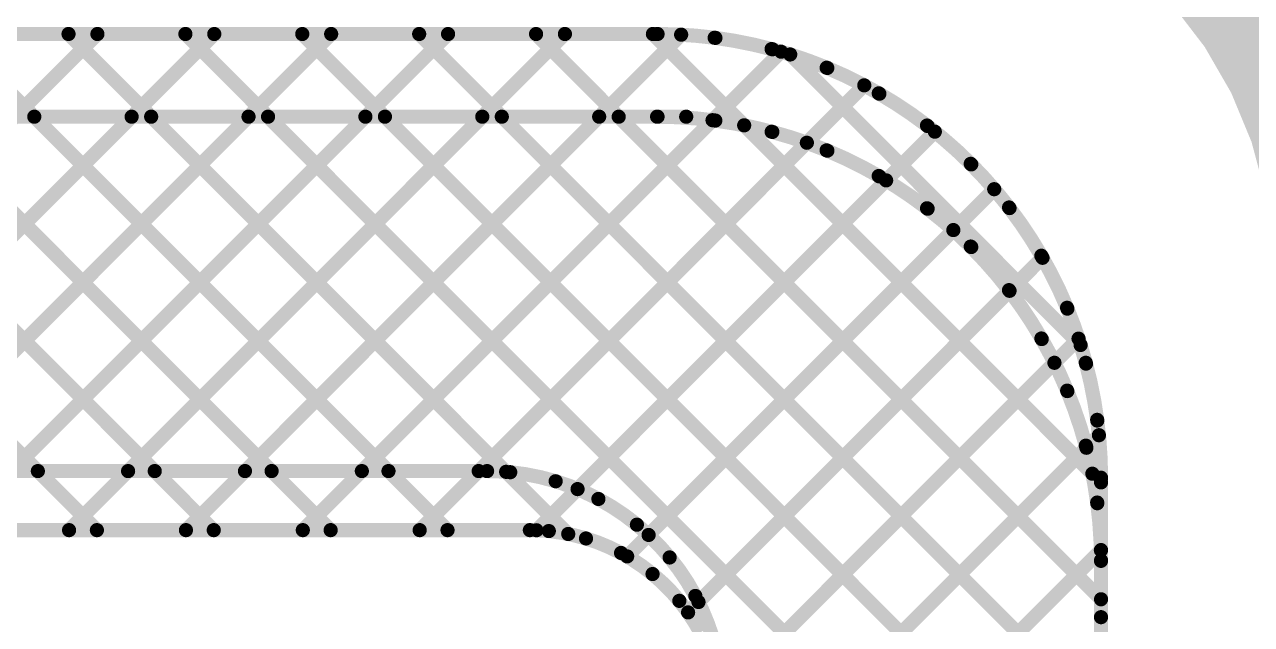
# Model space of a CAD drawing. Header units: inches. Extents: x -38 to 276, y -7 to 269.
# Drawn here: x 43.87 to 57.07, y 122.18 to 128.63 of the extents above; entities that cross this region are included whole.
import ezdxf

# ---------------------------------------------------------------- set-up
doc = ezdxf.new("R2010")
doc.units = ezdxf.units.IN
for name, color, linetype in [('Bottom Layer', 5, 'Continuous'), ('Bottom Overlay', 54, 'Continuous'), ('Top Overlay', 2, 'Continuous')]:
    doc.layers.add(name, color=color, linetype=linetype)

msp = doc.modelspace()

# ---------------------------------------------------------------- hatches: boundary and pattern name
at = {"layer": 'Bottom Layer'}
h = msp.add_hatch(color=5, dxfattribs=at)
h.paths.add_polyline_path([(113.87241894, 147.88805322), (114.5285873, 147.71223696), (115.15618828, 147.45227558), (115.7444726, 147.11262678), (116.28339456, 146.699097), (116.76374158, 146.21874998), (117.17726374, 145.67983564), (117.51691254, 145.09154878), (117.77686884, 144.46396304), (117.95269018, 143.80778198), (118.0413565, 143.13431368), (118.0413565, 142.7946598), (118.0413565, 106.25465414), (109.6605376, 106.25465414), (109.6146906, 106.38165414), (109.62309038, 106.39422714), (109.65916346, 106.43030022), (109.78472836, 106.61822466), (109.80424826, 106.66535182), (109.8325972, 106.70777744), (109.91908674, 106.9165883), (109.92903846, 106.96662376), (109.94855836, 107.01374838), (109.99265022, 107.2354218), (109.99265022, 107.28644024), (110.00260194, 107.33647824), (110.0025994, 107.44944982), (110.00260448, 107.44947522), (110.00260448, 114.9994652), (110.65665956, 114.9994652), (110.7149043, 115.00713346), (111.60915956, 115.00713346), (111.60915956, 115.74373346), (114.02146868, 115.74373346), (114.02146868, 115.86087318), (114.89899296, 115.86087318), (115.19737692, 115.90015682), (115.4754231, 116.01532804), (115.71419072, 116.19853824), (115.89740092, 116.43730586), (116.01257214, 116.71535204), (116.05185578, 117.013736), (116.01257214, 117.31211996), (115.89740092, 117.59016614), (115.71419072, 117.82893376), (115.4754231, 118.01214396), (115.19737692, 118.12731518), (114.89899296, 118.16659882), (114.02146868, 118.16659882), (114.02146868, 118.28373346), (113.44809416, 118.28373346), (113.44809416, 118.57234096), (113.45012616, 118.58777654), (113.45012616, 118.86753468), (113.4915815, 118.86753468), (113.4915815, 120.98353248), (111.8755827, 120.98353248), (111.8755827, 118.86753468), (111.91297404, 118.86753468), (111.91297404, 118.60118012), (111.91094204, 118.58574454), (111.91094204, 118.28373346), (111.60915956, 118.28373346), (111.60915956, 118.309136), (111.55215434, 118.309136), (111.55215434, 118.86753468), (111.59157768, 118.86753468), (111.59157768, 120.98353248), (109.97557888, 120.98353248), (109.97557888, 119.17343958), (109.7996915, 119.17343958), (109.7996915, 120.94832808), (109.76718204, 120.94832808), (109.76718204, 121.82100858), (109.97557888, 121.82100858), (109.97557888, 121.46753456), (111.59157768, 121.46753456), (111.59157768, 123.58353236), (109.97557888, 123.58353236), (109.97557888, 123.23006342), (109.76718204, 123.23006342), (109.76718204, 123.26213346), (108.11618204, 123.26213346), (108.11618204, 121.78893346), (108.11618204, 120.94832808), (108.0836929, 120.94832808), (108.0836929, 119.1802798), (104.58466256, 119.1802798), (104.5502735, 119.17343958), (104.07666764, 119.17343958), (104.07666764, 118.7123864), (104.06671084, 118.66232808), (104.06670576, 113.78128374), (104.063038, 113.70656202), (104.03145564, 113.547779), (103.97441486, 113.41006274), (103.891588, 113.28610312), (103.78617292, 113.18068804), (103.66221076, 113.09786118), (103.52449704, 113.0408204), (103.36571148, 113.00923804), (103.29099484, 113.00557028), (102.06641004, 113.00557028), (102.01637204, 112.99561856), (101.96535868, 112.99561602), (101.70210292, 112.94324884), (101.65497576, 112.92372894), (101.60494792, 112.91377722), (101.35696772, 112.81106216), (101.31454718, 112.7827183), (101.26741748, 112.76319586), (101.04424038, 112.61407246), (101.00817492, 112.578007), (100.96575184, 112.5496606), (100.77595542, 112.35986418), (100.7476141, 112.31744872), (100.71154356, 112.28137818), (100.56242016, 112.05819854), (100.54289772, 112.01106884), (100.51455386, 111.9686483), (100.4118388, 111.7206681), (100.40188708, 111.6706428), (100.38236464, 111.62350802), (100.33, 111.3602548), (100.33, 111.3092389), (100.32004828, 111.25920598), (100.32004828, 111.125), (100.32004574, 107.34596006), (100.32118874, 107.34021966), (100.32017274, 107.33445132), (100.32250954, 107.22930294), (100.33357378, 107.17949608), (100.33470662, 107.1285005), (100.3803174, 106.92315928), (100.4008787, 106.87647916), (100.4119404, 106.82667738), (100.49673322, 106.6341784), (100.52600926, 106.59240302), (100.54657564, 106.54571274), (100.66154874, 106.38165414), (100.65468566, 106.3482887), (100.60786838, 106.25487004), (100.60761946, 106.25465414), (80.89424765999999, 106.25465414), (80.84690459999999, 106.31302334), (80.8290992, 106.38165414), (80.84515454, 106.39960686), (80.952721, 106.5817782), (80.97053656, 106.63261884), (80.99740722, 106.67930658), (81.06513886, 106.87973036), (81.07209845999999, 106.9331491), (81.08877355999999, 106.98437074), (81.11376462, 107.19444906), (81.10957108, 107.24815736), (81.11533688, 107.30171326), (81.10801151999999, 107.3837324), (81.11255304, 110.94804582), (81.11254034, 110.94810932), (81.11273084, 111.09487052), (81.102835, 111.14495678), (81.10289341999999, 111.19600824), (81.04593392, 111.48408742), (81.02644704, 111.53128316), (81.01653596, 111.58136688), (80.9044229, 111.85277604), (80.8761019, 111.89524992), (80.85660232, 111.9424355), (80.69365624, 112.1867327), (80.65758569999998, 112.2228642), (80.62924692, 112.265333), (80.42173653999998, 112.47311516), (80.37930075999999, 112.50151236), (80.34321498, 112.53763116), (80.09913114, 112.70089474), (80.05196842, 112.72045782), (80.00953009999999, 112.74883216), (79.73826572, 112.86129828), (79.68818454, 112.8712754), (79.64102689999999, 112.89081816), (79.35302646, 112.94815358), (79.30196991999999, 112.9481612), (79.2518862, 112.95812308), (79.10506149999999, 112.95812054), (76.25862828, 112.95812816), (76.18390656, 112.96179592), (76.02512354, 112.99337828), (75.88740727999999, 113.05041906), (75.76344766, 113.13324338), (75.65802496, 113.23866608), (75.57520572, 113.36261554), (75.5181624, 113.50033942), (75.48658003999999, 113.65912498), (75.48291228, 113.73384162), (75.48291228, 114.95513712), (76.13696736, 114.95513712), (76.19523242, 114.96280792), (77.08946735999999, 114.96280792), (77.08946735999999, 115.69940792), (79.50177648, 115.69940792), (79.50177648, 115.8165451), (80.37930075999999, 115.8165451), (80.67768472, 115.85582874), (80.95573089999999, 115.97099996), (81.19449852, 116.15421016), (81.37770872, 116.39297778), (81.49287994, 116.67102396), (81.53216358, 116.96940792), (81.49287994, 117.26779188), (81.37770872, 117.54583806), (81.19449852, 117.78460568), (80.95573089999999, 117.96781588), (80.67768472, 118.0829871), (80.37930075999999, 118.12227074), (79.50177648, 118.12227074), (79.50177648, 118.23940792), (78.92840196, 118.23940792), (78.92840196, 118.52801288), (78.93043396, 118.54344846), (78.93043396, 118.82320914), (78.97188675999999, 118.82320914), (78.97188675999999, 120.93920694), (77.35588795999999, 120.93920694), (77.35588795999999, 118.82320914), (77.39328183999999, 118.82320914), (77.39328183999999, 118.55685204), (77.39124984, 118.54141646), (77.39124984, 118.23940792), (77.08946735999999, 118.23940792), (77.08946735999999, 118.26480792), (77.03246213999999, 118.26480792), (77.03246213999999, 118.82320914), (77.07188548, 118.82320914), (77.07188548, 120.93920694), (75.45588668, 120.93920694), (75.45588668, 119.12911404), (75.27999929999999, 119.12911404), (75.27999929999999, 120.904), (75.24748729999999, 120.904), (75.24748729999999, 121.7766805), (75.45588668, 121.7766805), (75.45588668, 121.42320902), (77.07188548, 121.42320902), (77.07188548, 123.53920682), (75.45588668, 123.53920682), (75.45588668, 123.18573534), (75.24748729999999, 123.18573534), (75.24748729999999, 123.21780792), (73.59648729999999, 123.21780792), (73.59648729999999, 121.74460792), (73.59648729999999, 120.904), (73.5640007, 120.904), (73.5640007, 119.13595172), (70.06497036, 119.13595172), (70.030594, 119.12911404), (69.55697036, 119.12911404), (69.55697036, 118.66803292), (69.54701863999999, 118.618), (69.54701863999999, 115.12537046), (66.32894786, 115.12537046), (66.32894786, 116.0481677), (66.3289504, 116.0481677), (66.32894277999999, 116.04817278), (66.32234131999999, 116.1826607), (66.26987, 116.44648034), (66.16693649999999, 116.69499394), (66.0174956, 116.91864856), (65.82729278, 117.10885138), (65.60363816, 117.25829228), (65.35512456, 117.36122578), (65.09130492, 117.4136971), (64.95680938, 117.42029856), (59.49069127999999, 117.42030364), (59.27480652, 117.4203011), (58.85134026, 117.50453512), (58.45244342, 117.66976466), (58.09344489999999, 117.90963972), (57.78814198, 118.21494264), (57.54826692, 118.57394116), (57.38303991999999, 118.972838), (57.29880843999999, 119.3963068), (57.29881098, 119.61218902), (57.29881098, 125.96217124), (57.29881352, 125.96217124), (57.29879828, 125.9621814), (57.28946885999999, 126.24739038), (57.21501891999999, 126.81296456), (57.0673865, 127.36397946), (56.84909128, 127.89101168), (56.56387214, 128.38503914), (56.21660842, 128.8376138), (55.81324118, 129.24098612), (55.36067413999999, 129.58825746), (54.86665175999999, 129.87348676), (54.33962207999999, 130.0917896), (53.78860972, 130.23943472), (53.22303807999999, 130.31389228), (52.93781385999999, 130.32322678), (11.303, 130.32323186), (11.05283032, 130.32323186), (10.5621074, 130.42084152), (10.09985788, 130.6123118), (9.683843979999999, 130.89028432), (9.33005246, 131.24407584), (9.05207994, 131.66008974), (8.86060966, 132.12233926), (8.762999999999998, 132.61306218), (8.762999999999998, 132.86323186), (8.762999999999998, 145.5542682), (8.763002539999999, 145.67389458), (8.76300508, 145.6739022), (8.762999999999998, 145.67390474), (8.76298984, 145.90006888), (8.851226899999999, 146.34372306), (9.02432282, 146.76163688), (9.27562788, 147.13774992), (9.59548246, 147.4576045), (9.9715955, 147.70890956), (10.38950932, 147.88200548), (10.8331635, 147.97024254), (11.05933526, 147.97023238), (64.45249745999999, 147.97024), (113.20108424, 147.9764376)])
h.paths.add_polyline_path([(24.63199798, 145.01166832), (21.21600278, 145.01166832), (21.21600278, 141.59567312), (24.63199798, 141.59567312)], flags=0)
h.paths.add_polyline_path([(100.41799068, 145.01166578), (97.00199547999999, 145.01166578), (97.00199547999999, 141.59567058), (100.41799068, 141.59567058)], flags=0)
h.paths.add_polyline_path([(88.71821727999999, 145.01166578), (88.38176888, 145.01166578), (88.05178731999999, 144.94602964), (87.74095228, 144.81727704), (87.46120684, 144.63035844), (87.22330282, 144.39245442), (87.03638422, 144.11270898), (86.90763161999999, 143.80187394), (86.84199548, 143.47189238), (86.84199548, 143.13544398), (86.90763161999999, 142.80546242), (87.03638422, 142.49462738), (87.22330282, 142.21488194), (87.46120684, 141.97697792), (87.74095228, 141.79005932), (88.05178731999999, 141.66130672), (88.38176888, 141.59567058), (88.71821727999999, 141.59567058), (89.04819884, 141.66130672), (89.35903388, 141.79005932), (89.63877932, 141.97697792), (89.87668334, 142.21488194), (90.06360194, 142.49462738), (90.19235454, 142.80546242), (90.25799067999999, 143.13544398), (90.25799067999999, 143.47189238), (90.19235454, 143.80187394), (90.06360194, 144.11270898), (89.87668334, 144.39245442), (89.63877932, 144.63035844), (89.35903388, 144.81727704), (89.04819884, 144.94602964)], flags=0)
h.paths.add_polyline_path([(81.4714906, 145.01166578), (78.0554954, 145.01166578), (78.0554954, 141.59567058), (81.4714906, 141.59567058)], flags=0)
h.paths.add_polyline_path([(69.77171974, 145.01166578), (69.43527134, 145.01166578), (69.10528977999999, 144.94602964), (68.79445474, 144.81727704), (68.5147093, 144.63035844), (68.27680528, 144.39245442), (68.08988667999999, 144.11270898), (67.96113408, 143.80187394), (67.89549794, 143.47189238), (67.89549794, 143.13544398), (67.96113408, 142.80546242), (68.08988667999999, 142.49462738), (68.27680528, 142.21488194), (68.5147093, 141.97697792), (68.79445474, 141.79005932), (69.10528977999999, 141.66130672), (69.43527134, 141.59567058), (69.77171974, 141.59567058), (70.1017013, 141.66130672), (70.41253634, 141.79005932), (70.69228177999999, 141.97697792), (70.9301858, 142.21488194), (71.11710439999999, 142.49462738), (71.245857, 142.80546242), (71.31149314, 143.13544398), (71.31149314, 143.47189238), (71.245857, 143.80187394), (71.11710439999999, 144.11270898), (70.9301858, 144.39245442), (70.69228177999999, 144.63035844), (70.41253634, 144.81727704), (70.1017013, 144.94602964)], flags=0)
h.paths.add_polyline_path([(62.52499306, 145.01166578), (59.10899786, 145.01166578), (59.10899786, 141.59567058), (62.52499306, 141.59567058)], flags=0)
h.paths.add_polyline_path([(50.82521965999999, 145.01166578), (50.48877126, 145.01166578), (50.1587897, 144.94602964), (49.84795465999999, 144.81727704), (49.56820922, 144.63035844), (49.3303052, 144.39245442), (49.1433866, 144.11270898), (49.014634, 143.80187394), (48.94899786, 143.47189238), (48.94899786, 143.13544398), (49.014634, 142.80546242), (49.1433866, 142.49462738), (49.3303052, 142.21488194), (49.56820922, 141.97697792), (49.84795465999999, 141.79005932), (50.1587897, 141.66130672), (50.48877126, 141.59567058), (50.82521965999999, 141.59567058), (51.15520122, 141.66130672), (51.46603626, 141.79005932), (51.74578169999999, 141.97697792), (51.98368572, 142.21488194), (52.17060432, 142.49462738), (52.29935691999999, 142.80546242), (52.36499306, 143.13544398), (52.36499306, 143.47189238), (52.29935691999999, 143.80187394), (52.17060432, 144.11270898), (51.98368572, 144.39245442), (51.74578169999999, 144.63035844), (51.46603626, 144.81727704), (51.15520122, 144.94602964)], flags=0)
h.paths.add_polyline_path([(43.57849298, 145.01166578), (40.16249778, 145.01166578), (40.16249778, 141.59567058), (43.57849298, 141.59567058)], flags=0)
h.paths.add_polyline_path([(31.87871957999999, 145.01166578), (31.54227118, 145.01166578), (31.21228962, 144.94602964), (30.90145458, 144.81727704), (30.62170914, 144.63035844), (30.38380512, 144.39245442), (30.19688652, 144.11270898), (30.06813392, 143.80187394), (30.00249778, 143.47189238), (30.00249778, 143.13544398), (30.06813392, 142.80546242), (30.19688652, 142.49462738), (30.38380512, 142.21488194), (30.62170914, 141.97697792), (30.90145458, 141.79005932), (31.21228962, 141.66130672), (31.54227118, 141.59567058), (31.87871957999999, 141.59567058), (32.20870114, 141.66130672), (32.51953618, 141.79005932), (32.79928162, 141.97697792), (33.03718564, 142.21488194), (33.22410424, 142.49462738), (33.35285683999999, 142.80546242), (33.41849298, 143.13544398), (33.41849298, 143.47189238), (33.35285683999999, 143.80187394), (33.22410424, 144.11270898), (33.03718564, 144.39245442), (32.79928162, 144.63035844), (32.51953618, 144.81727704), (32.20870114, 144.94602964)], flags=0)
h.paths.add_polyline_path([(12.93222204, 145.01166578), (12.59577364, 145.01166578), (12.26579208, 144.94602964), (11.95495704, 144.81727704), (11.6752116, 144.63035844), (11.43730758, 144.39245442), (11.25038898, 144.11270898), (11.12163638, 143.80187394), (11.05600024, 143.47189238), (11.05600024, 143.13544398), (11.12163638, 142.80546242), (11.25038898, 142.49462738), (11.43730758, 142.21488194), (11.6752116, 141.97697792), (11.95495704, 141.79005932), (12.26579208, 141.66130672), (12.59577364, 141.59567058), (12.93222204, 141.59567058), (13.2622036, 141.66130672), (13.57303864, 141.79005932), (13.85278408, 141.97697792), (14.0906881, 142.21488194), (14.2776067, 142.49462738), (14.4063593, 142.80546242), (14.47199544, 143.13544398), (14.47199544, 143.47189238), (14.4063593, 143.80187394), (14.2776067, 144.11270898), (14.0906881, 144.39245442), (13.85278408, 144.63035844), (13.57303864, 144.81727704), (13.2622036, 144.94602964)], flags=0)
h.paths.add_polyline_path([(112.47960486, 147.4973174), (111.75757938, 147.4973174), (111.04172864, 147.40307324), (110.3443056, 147.21620036), (109.6772381, 146.93989154), (109.05194598, 146.5788788), (108.47912264, 146.13933688), (107.96857248, 145.62878672), (107.52903056, 145.05596338), (107.16801782, 144.43067126), (106.891709, 143.76360376), (106.70483612, 143.06618072), (106.61059196, 142.35032998), (106.61059196, 141.6283045), (106.70483612, 140.91245376), (106.891709, 140.21503072), (107.16801782, 139.54796322), (107.52903056, 138.9226711), (107.96857248, 138.34984776), (108.47912264, 137.8392976), (109.05194598, 137.39975568), (109.6772381, 137.03874294), (110.3443056, 136.76243412), (111.04172864, 136.57556124), (111.75757938, 136.48131708), (112.47960486, 136.48131708), (113.1954556, 136.57556124), (113.89287864, 136.76243412), (114.55994614, 137.03874294), (115.18523826, 137.39975568), (115.7580616, 137.8392976), (116.26861176, 138.34984776), (116.70815368, 138.9226711), (117.06916642, 139.54796322), (117.34547524, 140.21503072), (117.53234812, 140.91245376), (117.62659228, 141.6283045), (117.62659228, 142.35032998), (117.53234812, 143.06618072), (117.34547524, 143.76360376), (117.06916642, 144.43067126), (116.70815368, 145.05596338), (116.26861176, 145.62878672), (115.7580616, 146.13933688), (115.18523826, 146.5788788), (114.55994614, 146.93989154), (113.89287864, 147.21620036), (113.1954556, 147.40307324)], flags=0)
h.paths.add_polyline_path([(99.42486845999998, 133.90999888), (97.20887086, 133.90999888), (97.20887086, 131.69400128), (99.42486845999998, 131.69400128)], flags=0)
h.paths.add_polyline_path([(88.43193641999999, 133.90999888), (86.21593882, 133.90999888), (86.21593882, 131.69400128), (88.43193641999999, 131.69400128)], flags=0)
h.paths.add_polyline_path([(77.3079988, 133.90999888), (75.0920012, 133.90999888), (75.0920012, 131.69400128), (77.3079988, 131.69400128)], flags=0)
h.paths.add_polyline_path([(66.3859988, 133.90999888), (64.17000119999999, 133.90999888), (64.17000119999999, 131.69400128), (66.3859988, 131.69400128)], flags=0)
h.paths.add_polyline_path([(113.4915815, 123.58353236), (111.8755827, 123.58353236), (111.8755827, 121.46753456), (113.4915815, 121.46753456), (113.4915815, 121.63653346), (115.256564, 121.63653346), (115.256564, 123.41453346), (113.4915815, 123.41453346)], flags=0)
h.paths.add_polyline_path([(78.97188675999999, 123.53920428), (77.35588795999999, 123.53920428), (77.35588795999999, 121.42320648), (78.97188675999999, 121.42320648), (78.97188675999999, 121.59220538), (80.7368718, 121.59220538), (80.7368718, 123.37020538), (78.97188675999999, 123.37020538)], flags=0)
h.paths.add_polyline_path([(102.72899952, 115.69941046), (99.93499952, 115.69941046), (99.93499952, 115.58227328), (99.52630844, 115.58227328), (99.52630844, 115.69941046), (96.73230844, 115.69941046), (96.73230844, 113.15941046), (96.97644561999999, 113.15941046), (96.97644816, 111.58128814), (96.80261818, 111.40745816), (96.61569704, 111.12771272), (96.48694443999999, 110.81687768), (96.42130829999999, 110.48689612), (96.42130829999999, 110.15044772), (96.48694443999999, 109.82046616), (96.61569704, 109.50963112), (96.80261818, 109.22988568), (97.0405222, 108.99198166), (97.32026764, 108.80506052), (97.63110268, 108.67630792), (97.96108423999999, 108.61067178), (98.29753264, 108.61067178), (98.6275142, 108.67630792), (98.93834924, 108.80506052), (99.21809468, 108.99198166), (99.4559987, 109.22988568), (99.64291983999999, 109.50963112), (99.77167244, 109.82046616), (99.83730858, 110.15044772), (99.83730858, 110.48689612), (99.77167244, 110.81687768), (99.64291983999999, 111.12771272), (99.4559987, 111.40745816), (99.2821738, 111.58128306), (99.28217126, 113.15941046), (99.52630844, 113.15941046), (99.52630844, 113.27654764), (99.93499952, 113.27654764), (99.93499952, 113.15941046), (102.72899952, 113.15941046)], flags=0)
h.paths.add_polyline_path([(94.52630828, 115.69941046), (91.73230827999998, 115.69941046), (91.73230827999998, 113.15941046), (91.97644799999999, 113.15941046), (91.97644546, 111.5812856), (91.80261802, 111.40745816), (91.61569687999999, 111.12771272), (91.48694428, 110.81687768), (91.42130814, 110.48689612), (91.42130814, 110.15044772), (91.48694428, 109.82046616), (91.61569687999999, 109.50963112), (91.80261802, 109.22988568), (92.04052204, 108.99198166), (92.32026747999998, 108.80506052), (92.63110252, 108.67630792), (92.96108408, 108.61067178), (93.29753247999999, 108.61067178), (93.62751404, 108.67630792), (93.93834908, 108.80506052), (94.21809452, 108.99198166), (94.45599854, 109.22988568), (94.64291968, 109.50963112), (94.77167227999999, 109.82046616), (94.83730842, 110.15044772), (94.83730842, 110.48689612), (94.77167227999999, 110.81687768), (94.64291968, 111.12771272), (94.45599854, 111.40745816), (94.2821711, 111.5812856), (94.28217364, 113.15941046), (94.52630828, 113.15941046)], flags=0)
h.paths.add_polyline_path([(89.52630812, 115.69941046), (86.73230812, 115.69941046), (86.73230812, 113.15941046), (86.9764453, 113.15941046), (86.97644783999999, 111.58128814), (86.80261786, 111.40745816), (86.61569672, 111.12771272), (86.48694411999999, 110.81687768), (86.42130798, 110.48689612), (86.42130798, 110.15044772), (86.48694411999999, 109.82046616), (86.61569672, 109.50963112), (86.80261786, 109.22988568), (87.04052188, 108.99198166), (87.32026732, 108.80506052), (87.63110236, 108.67630792), (87.96108392, 108.61067178), (88.29753232, 108.61067178), (88.62751388, 108.67630792), (88.93834892, 108.80506052), (89.21809436, 108.99198166), (89.45599838, 109.22988568), (89.64291951999999, 109.50963112), (89.77167212, 109.82046616), (89.83730826, 110.15044772), (89.83730826, 110.48689612), (89.77167212, 110.81687768), (89.64291951999999, 111.12771272), (89.45599838, 111.40745816), (89.28217348, 111.58128306), (89.28217094, 113.15941046), (89.52630812, 113.15941046)], flags=0)
h.paths.add_polyline_path([(84.5263105, 115.69941046), (81.7323105, 115.69941046), (81.7323105, 113.15941046), (81.97644514, 113.15941046), (81.97644767999999, 111.58128814), (81.80261769999998, 111.40745816), (81.61569655999999, 111.12771272), (81.48694395999999, 110.81687768), (81.42130782, 110.48689612), (81.42130782, 110.15044772), (81.48694395999999, 109.82046616), (81.61569655999999, 109.50963112), (81.80261769999998, 109.22988568), (82.04052172, 108.99198166), (82.32026715999999, 108.80506052), (82.6311022, 108.67630792), (82.96108376, 108.61067178), (83.29753215999999, 108.61067178), (83.62751372, 108.67630792), (83.93834876, 108.80506052), (84.2180942, 108.99198166), (84.45599821999998, 109.22988568), (84.64291936, 109.50963112), (84.77167195999999, 109.82046616), (84.83730809999999, 110.15044772), (84.83730809999999, 110.48689612), (84.77167195999999, 110.81687768), (84.64291936, 111.12771272), (84.45599821999998, 111.40745816), (84.28217331999998, 111.58128306), (84.28217078, 113.15941046), (84.5263105, 113.15941046)], flags=0)

# ---------------------------------------------------------------- linework, layer by layer
at = {"layer": 'Bottom Overlay', "const_width": 0.1524}
for points in [[(39.31278904, 128.52399492), (44.01178396, 123.825)], [(39.9534888, 123.825), (44.65248372, 128.52399492)], [(40.57002554, 128.52399492), (45.26902046, 123.825)], [(41.2107253, 123.825), (45.90972022, 128.52399492)], [(41.40199999999999, 128.52399492), (50.67299746, 128.52399238)], [(41.40199999999999, 128.52399492), (50.67299746, 128.52399238)], [(41.82726204, 128.52399492), (46.52625696, 123.825)], [(42.4679618, 123.825), (47.16695418, 128.52399238)], [(43.08449854, 128.52399492), (47.78349346, 123.825)], [(43.7251983, 123.825), (48.42419068, 128.52399238)], [(44.34173504, 128.52399492), (49.04899004, 123.81673992)], [(44.98243479999999, 123.825), (49.68142718, 128.52399238)], [(45.59897153999999, 128.52399492), (55.44833462, 118.67463184)], [(46.2396713, 123.825), (50.93165327999999, 128.51698198)], [(46.85621058, 128.52399238), (55.44833208, 119.93187088)], [(48.11344707999999, 128.52399238), (55.44833208, 121.18910738)], [(49.37068358, 128.52399238), (55.44832954, 122.44634642)], [(50.62792008, 128.52399238), (55.44832192, 123.70359054)], [(47.4969078, 123.825), (52.00606312, 128.33415532)], [(52.10488436, 128.3042646), (55.22859922, 125.18054974)], [(48.7541443, 123.825), (52.90134707999999, 127.97220278)], [(49.8175407, 123.6311599), (53.66047434, 127.47409354)], [(50.58159556, 123.13797826), (54.29931481999999, 126.85569752)], [(51.11804101999999, 122.41718722), (54.81900389999999, 126.1181501)], [(51.38060589999999, 121.4225156), (55.20665870000001, 125.2485684)], [(51.3843397, 120.1690129), (55.42593182, 124.21060502)], [(-2.413, 123.825), (48.84433969999999, 123.825)], [(55.44832192, 123.748673), (55.44832954, 122.25412684)], [(55.448327, 123.74867554), (55.44832954, 122.25412684)], [(51.3843397, 118.9117764), (55.448327, 122.9757637)], [(55.44832954, 122.25412684), (55.44833715999999, 115.9842613)]]:
    msp.add_lwpolyline(points, dxfattribs=at)
at = {"layer": 'Bottom Overlay', "const_width": 0.0762}
for points in [[(44.30363504, 128.52399492, 1), (44.37983504, 128.52399492, 1)], [(44.61438371999999, 128.52399492, 1), (44.69058372, 128.52399492, 1)], [(45.56087153999999, 128.52399492, 1), (45.63707154, 128.52399492, 1)], [(45.87162022, 128.52399492, 1), (45.94782022, 128.52399492, 1)], [(46.81811058, 128.52399238, 1), (46.89431058, 128.52399238, 1)], [(47.12885418, 128.52399238, 1), (47.20505418, 128.52399238, 1)], [(48.07534707999999, 128.52399238, 1), (48.15154708, 128.52399238, 1)], [(48.38609068, 128.52399238, 1), (48.46229068, 128.52399238, 1)], [(49.33258358, 128.52399238, 1), (49.40878358, 128.52399238, 1)], [(49.64332717999999, 128.52399238, 1), (49.71952718, 128.52399238, 1)], [(50.58982008, 128.52399238, 1), (50.66602008, 128.52399238, 1)], [(50.63489746, 128.52399238, 1), (50.71109746, 128.52399238, 1)], [(50.63489746, 128.52399238, 1), (50.71109746, 128.52399238, 1)], [(50.63980728, 128.5239873, 1), (50.71600727999999, 128.5239873, 1)], [(50.89355328000001, 128.51698198, 1), (50.96975327999999, 128.51698198, 1)], [(51.25398436, 128.48369274, 1), (51.33018436, 128.48369274, 1)], [(51.26241461999999, 128.48258276, 1), (51.33861462, 128.48258276, 1)], [(51.86671618, 128.36238234, 1), (51.94291618, 128.36238234, 1)], [(51.87496356, 128.36017508, 1), (51.95116356, 128.36017508, 1)], [(51.96796312, 128.33415532, 1), (52.04416312, 128.33415532, 1)], [(52.06678436, 128.3042646, 1), (52.14298436, 128.3042646, 1)], [(52.4589121, 128.16191538, 1), (52.5351121, 128.16191538, 1)], [(52.46574469999999, 128.15908328, 1), (52.54194469999999, 128.15908328, 1)], [(52.86324707999999, 127.97220278, 1), (52.93944707999999, 127.97220278, 1)], [(53.01935547999999, 127.88607646, 1), (53.09555548, 127.88607646, 1)], [(53.02577152, 127.88237314, 1), (53.10197152, 127.88237314, 1)], [(53.53854164, 127.53979572, 1), (53.61474164, 127.53979572, 1)], [(53.54533106, 127.53458618, 1), (53.62153106, 127.53458618, 1)], [(53.62237433999999, 127.47409354, 1), (53.69857434, 127.47409354, 1)], [(54.00866008, 127.12824206, 1), (54.08486007999999, 127.12824206, 1)], [(54.01445889999999, 127.12244578, 1), (54.0906589, 127.12244578, 1)], [(54.26121481999999, 126.85569752, 1), (54.33741481999999, 126.85569752, 1)], [(54.42091731999999, 126.65896944, 1), (54.49711731999999, 126.65896944, 1)], [(54.42593381999999, 126.65243402, 1), (54.50213382, 126.65243402, 1)], [(54.76809976, 126.1404132, 1), (54.84429975999999, 126.1404132, 1)], [(54.77280638, 126.1322598, 1), (54.84900637999999, 126.1322598, 1)], [(54.78090389999999, 126.1181501, 1), (54.8571039, 126.1181501, 1)], [(55.04487847999999, 125.58056926, 1), (55.12107848, 125.58056926, 1)], [(55.04857164, 125.57165132, 1), (55.12477164, 125.57165132, 1)], [(55.1685587, 125.2485684, 1), (55.24475869999999, 125.2485684, 1)], [(55.19049922, 125.18054974, 1), (55.26669922, 125.18054974, 1)], [(55.24629539999999, 124.98915058, 1), (55.32249539999999, 124.98915058, 1)], [(55.24872109999999, 124.98009548, 1), (55.3249211, 124.98009548, 1)], [(55.36890628, 124.37551706, 1), (55.44510628, 124.37551706, 1)], [(55.36983592, 124.36845332, 1), (55.44603591999999, 124.36845332, 1)], [(55.38783182, 124.21060502, 1), (55.46403182, 124.21060502, 1)], [(43.97368396, 123.825, 1), (44.04988396, 123.825, 1)], [(44.9443348, 123.825, 1), (45.0205348, 123.825, 1)], [(45.23092046, 123.825, 1), (45.30712046, 123.825, 1)], [(46.2015713, 123.825, 1), (46.2777713, 123.825, 1)], [(46.48815696, 123.825, 1), (46.56435696, 123.825, 1)], [(47.4588078, 123.825, 1), (47.5350078, 123.825, 1)], [(47.74539346, 123.825, 1), (47.82159346, 123.825, 1)], [(48.7160443, 123.825, 1), (48.79224429999999, 123.825, 1)], [(48.8062397, 123.825, 1), (48.8824397, 123.825, 1)], [(48.8062397, 123.82499746, 1), (48.8824397, 123.82499746, 1)], [(49.01089003999999, 123.81673992, 1), (49.08709004, 123.81673992, 1)], [(49.05520034, 123.81276736, 1), (49.13140034, 123.81276736, 1)], [(49.05520034, 123.81276736, 1), (49.13140034, 123.81276736, 1)], [(55.41022192, 123.75357266, 1), (55.48642192, 123.75357266, 1)], [(55.41022192, 123.748673, 1), (55.48642192, 123.748673, 1)], [(55.410227, 123.74867554, 1), (55.486427, 123.74867554, 1)], [(49.54355852, 123.7156276, 1), (49.61975852, 123.7156276, 1)], [(49.54355852, 123.7156276, 1), (49.61975852, 123.7156276, 1)], [(49.77944069999999, 123.6311599, 1), (49.8556407, 123.6311599, 1)], [(55.41022192, 123.70359054, 1), (55.48642192, 123.70359054, 1)], [(50.003583, 123.52507934, 1), (50.079783, 123.52507934, 1)], [(50.003583, 123.52507934, 1), (50.079783, 123.52507934, 1)], [(50.41759537999999, 123.24844286, 1), (50.49379537999999, 123.24844286, 1)], [(50.41759537999999, 123.24844286, 1), (50.49379537999999, 123.24844286, 1)], [(50.54349556, 123.13797826, 1), (50.61969556, 123.13797826, 1)], [(55.410227, 122.9757637, 1), (55.486427, 122.9757637, 1)], [(50.76968256, 122.89635568, 1), (50.84588256, 122.89635568, 1)], [(50.76968256, 122.89635568, 1), (50.84588256, 122.89635568, 1)], [(51.0463165, 122.4823433, 1), (51.12251649999999, 122.4823433, 1)], [(51.0463165, 122.4823433, 1), (51.12251649999999, 122.4823433, 1)], [(51.07994101999999, 122.41718722, 1), (51.15614102, 122.41718722, 1)], [(55.41022954, 122.44634642, 1), (55.48642954, 122.44634642, 1)], [(55.41022954, 122.25412684, 1), (55.48642954, 122.25412684, 1)], [(55.41022954, 122.25412684, 1), (55.48642954, 122.25412684, 1)], [(55.41022954, 122.25412684, 1), (55.48642954, 122.25412684, 1)]]:
    msp.add_lwpolyline(points, format="xyb", close=True, dxfattribs=at)
at = {"layer": 'Bottom Overlay', "const_width": 0.1524}
for points in [[(50.67790727999999, 128.5239873, -0.0322564654000486), (51.29208436, 128.48369274)], [(51.30051462, 128.48258276, -0.0322902532402459), (51.90481618, 128.36238234)], [(51.91306356, 128.36017508, -0.0323189639864717), (52.4970121, 128.16191538)], [(52.50384469999999, 128.15908328, -0.0323493644529951), (53.05745548, 127.88607646)], [(53.06387152, 127.88237314, -0.032318554105364), (53.57664164, 127.53979572)], [(53.58343106, 127.53458618, -0.0322970238471964), (54.04676008, 127.12824206)], [(54.0525589, 127.12244578, -0.0323067825302262), (54.45901731999999, 126.65896944)], [(54.46403382, 126.65243402, -0.0322737564360686), (54.80619976000001, 126.1404132)], [(54.81090637999999, 126.1322598, -0.0322372199084088), (55.08297847999999, 125.58056926)], [(55.08667164, 125.57165132, -0.0322378446841803), (55.28439539999999, 124.98915058)], [(55.2868211, 124.98009548, -0.032304266402026), (55.40700628, 124.37551706)], [(55.40793592, 124.36845332, -0.0322937451163599), (55.44832192, 123.75357266)], [(48.84433969999999, 123.82499746, -0.0245484296020472), (49.09330034, 123.81276736)], [(49.09330034, 123.81276736, -0.0491268830598453), (49.58165852, 123.7156276)], [(49.58165852, 123.7156276, -0.0491270111034651), (50.041683, 123.52507934)], [(50.041683, 123.52507934, -0.0491271482538566), (50.45569538, 123.24844286)], [(50.45569538, 123.24844286, -0.0491269546650363), (50.80778255999999, 122.89635568)], [(50.80778255999999, 122.89635568, -0.0491270030118715), (51.0844165, 122.4823433)], [(51.0844165, 122.4823433, -0.049127003315896), (51.27496222, 122.02231882)]]:
    msp.add_lwpolyline(points, format="xyb", dxfattribs=at)
at = {"layer": 'Top Overlay', "const_width": 0.1524}
for points in [[(-5.384799999999999, 127.635), (50.67299746, 127.63499492)], [(-5.384799999999999, 127.635), (50.67299491999999, 127.63498984)], [(40.20179158, 127.63499238), (44.64678904, 123.18999492)], [(40.57572021999999, 123.18999492), (45.02071513999999, 127.63498984)], [(41.45902808, 127.63499238), (45.90402554, 123.18999492)], [(41.83295672, 123.18999492), (46.27795164, 127.63498984)], [(42.71626458, 127.63499238), (47.16126204, 123.18999492)], [(43.09019322, 123.18999492), (47.53518814, 127.63498984)], [(43.97350362, 127.63498984), (48.41849853999999, 123.18999492)], [(44.34742971999999, 123.18999492), (48.79242464, 127.63498984)], [(45.23074012, 127.63498984), (49.71707862, 123.14865134)], [(45.60466622, 123.18999492), (50.04966114, 127.63498984)], [(46.48797662, 127.63498984), (55.44833462, 118.67463184)], [(46.86190272, 123.18999492), (51.26950122, 127.59759342)], [(47.74521312, 127.63498984), (55.44833208, 119.93187088)], [(49.00244961999999, 127.63498984), (55.44833208, 121.18910738)], [(50.25968612, 127.63498984), (55.44832954, 122.44634642)], [(50.67790474, 127.63498984), (50.98598896, 127.63499238)], [(51.60968342, 127.54222904), (55.35556366, 123.7963488)], [(48.11913922, 123.18999492), (52.28414231999999, 127.35499802)], [(49.37517176, 123.18879096), (53.13674157999999, 126.95036078)], [(50.35108294, 122.90746564), (53.8597475, 126.4161302)], [(51.00644103999999, 122.30558724), (54.46414557999999, 125.76329178)], [(51.3632958, 121.4052055), (54.94723834, 124.98914804)], [(51.3843397, 120.1690129), (55.29093081999999, 124.07560402)], [(-5.384799999999999, 123.19), (49.30442768, 123.18999492)], [(51.3843397, 118.9117764), (55.44695032, 122.97438702)], [(55.44832954, 122.8596603), (55.44833715999999, 115.9842613)]]:
    msp.add_lwpolyline(points, dxfattribs=at)
at = {"layer": 'Top Overlay', "const_width": 0.0762}
for points in [[(43.93540362, 127.63498984, 1), (44.01160362, 127.63498984, 1)], [(44.98261514, 127.63498984, 1), (45.05881514, 127.63498984, 1)], [(45.19264012, 127.63498984, 1), (45.26884012, 127.63498984, 1)], [(46.23985164, 127.63498984, 1), (46.31605164, 127.63498984, 1)], [(46.44987662, 127.63498984, 1), (46.52607662, 127.63498984, 1)], [(47.49708814, 127.63498984, 1), (47.57328814, 127.63498984, 1)], [(47.70711312, 127.63498984, 1), (47.78331312, 127.63498984, 1)], [(48.75432464, 127.63498984, 1), (48.83052464, 127.63498984, 1)], [(48.96434961999999, 127.63498984, 1), (49.04054962, 127.63498984, 1)], [(50.01156114, 127.63498984, 1), (50.08776114, 127.63498984, 1)], [(50.22158612, 127.63498984, 1), (50.29778612, 127.63498984, 1)], [(50.63489491999999, 127.63498984, 1), (50.71109492, 127.63498984, 1)], [(50.63489746, 127.63499492, 1), (50.71109746, 127.63499492, 1)], [(50.63980474, 127.63498984, 1), (50.71600474, 127.63498984, 1)], [(50.63980474, 127.63498984, 1), (50.71600474, 127.63498984, 1)], [(50.94788896, 127.63499238, 1), (51.02408896, 127.63499238, 1)], [(51.23140122, 127.59759342, 1), (51.30760122, 127.59759342, 1)], [(51.25522388, 127.59453272, 1), (51.33142387999999, 127.59453272, 1)], [(51.26117001999999, 127.5937504, 1), (51.33737001999999, 127.5937504, 1)], [(51.57158342, 127.54222904, 1), (51.64778342, 127.54222904, 1)], [(51.86740705999999, 127.473202, 1), (51.94360706, 127.473202, 1)], [(51.87430569999999, 127.47135288, 1), (51.95050569999999, 127.47135288, 1)], [(52.24604231999999, 127.35499802, 1), (52.32224232, 127.35499802, 1)], [(52.45836345999999, 127.27314144, 1), (52.53456345999999, 127.27314144, 1)], [(52.46631112, 127.2698496, 1), (52.54251111999999, 127.2698496, 1)], [(53.01872048, 126.99744476, 1), (53.09492048, 126.99744476, 1)], [(53.02642176, 126.99299722, 1), (53.10262176, 126.99299722, 1)], [(53.09864157999999, 126.95036078, 1), (53.17484157999999, 126.95036078, 1)], [(53.53884135999999, 126.65056712, 1), (53.61504135999999, 126.65056712, 1)], [(53.54501356, 126.64583002, 1), (53.62121356, 126.64583002, 1)], [(53.82164749999999, 126.4161302, 1), (53.8978475, 126.4161302, 1)], [(54.00894709999999, 126.23896012, 1), (54.08514709999999, 126.23896012, 1)], [(54.01421251999999, 126.23369216, 1), (54.09041251999999, 126.23369216, 1)], [(54.42068364, 125.77027678, 1), (54.49688363999999, 125.77027678, 1)], [(54.42604558, 125.76329178, 1), (54.50224557999999, 125.76329178, 1)], [(54.42616496, 125.76313176, 1), (54.50236496, 125.76313176, 1)], [(54.76880588, 125.25019654, 1), (54.84500588, 125.25019654, 1)], [(54.77210787999999, 125.24447646, 1), (54.84830788, 125.24447646, 1)], [(54.90913834, 124.98914804, 1), (54.98533833999999, 124.98914804, 1)], [(55.04584621999999, 124.68924262, 1), (55.12204621999999, 124.68924262, 1)], [(55.04761914, 124.68496272, 1), (55.12381913999999, 124.68496272, 1)], [(55.2468161, 124.09821764, 1), (55.3230161, 124.09821764, 1)], [(55.24821817999999, 124.09299032, 1), (55.32441818, 124.09299032, 1)], [(55.25283082, 124.07560402, 1), (55.32903081999999, 124.07560402, 1)], [(55.31746365999999, 123.7963488, 1), (55.39366366, 123.7963488, 1)], [(55.36892151999999, 123.48642054, 1), (55.44512152, 123.48642054, 1)], [(55.36983084, 123.47950666, 1), (55.44603084, 123.47950666, 1)], [(44.30932972, 123.18999492, 1), (44.38552971999999, 123.18999492, 1)], [(44.60868903999999, 123.18999492, 1), (44.68488903999999, 123.18999492, 1)], [(45.56656622, 123.18999492, 1), (45.64276622, 123.18999492, 1)], [(45.86592554, 123.18999492, 1), (45.94212554, 123.18999492, 1)], [(46.82380272, 123.18999492, 1), (46.90000272, 123.18999492, 1)], [(47.12316204, 123.18999492, 1), (47.19936204, 123.18999492, 1)], [(48.08103921999999, 123.18999492, 1), (48.15723922, 123.18999492, 1)], [(48.38039853999999, 123.18999492, 1), (48.45659854, 123.18999492, 1)], [(49.26632768, 123.18999492, 1), (49.34252768, 123.18999492, 1)], [(49.26632768, 123.18999238, 1), (49.34252768, 123.18999238, 1)], [(49.33707176, 123.18879096, 1), (49.41327175999999, 123.18879096, 1)], [(49.47019316, 123.1799797, 1), (49.54639315999999, 123.1799797, 1)], [(49.47019316, 123.1799797, 1), (49.54639315999999, 123.1799797, 1)], [(49.67897862, 123.14865134, 1), (49.75517862, 123.14865134, 1)], [(49.87009329999999, 123.1004396, 1), (49.9462933, 123.1004396, 1)], [(49.87009329999999, 123.1004396, 1), (49.9462933, 123.1004396, 1)], [(50.24679308, 122.94440994, 1), (50.32299308, 122.94440994, 1)], [(50.24679308, 122.94440994, 1), (50.32299308, 122.94440994, 1)], [(55.40885031999999, 122.97438702, 1), (55.48505032, 122.97438702, 1)], [(50.31298294, 122.90746564, 1), (50.38918294, 122.90746564, 1)], [(55.41022446, 122.86457012, 1), (55.48642445999999, 122.86457012, 1)], [(55.41022954, 122.8596603, 1), (55.48642954, 122.8596603, 1)], [(50.5858145, 122.71788766, 1), (50.6620145, 122.71788766, 1)], [(50.5858145, 122.71788766, 1), (50.6620145, 122.71788766, 1)], [(50.87412482, 122.4295748, 1), (50.95032481999999, 122.4295748, 1)], [(50.87412482, 122.4295748, 1), (50.95032481999999, 122.4295748, 1)], [(55.41022954, 122.44634642, 1), (55.48642954, 122.44634642, 1)], [(50.96834103999999, 122.30558724, 1), (51.04454104, 122.30558724, 1)]]:
    msp.add_lwpolyline(points, format="xyb", close=True, dxfattribs=at)
at = {"layer": 'Top Overlay', "const_width": 0.1524}
for points in [[(50.67790474, 127.63498984, -0.0323221255931016), (51.29332388, 127.59453272)], [(51.29927001999999, 127.5937504, -0.0323934379048062), (51.90550705999999, 127.473202)], [(51.91240569999999, 127.47135288, -0.0323234988551562), (52.49646345999999, 127.27314144)], [(52.50441111999999, 127.2698496, -0.0322787543647395), (53.05682048, 126.99744476)], [(53.06452176, 126.99299722, -0.0322987675972098), (53.57694135999999, 126.65056712)], [(53.58311356, 126.64583002, -0.0323391230485345), (54.04704709999999, 126.23896012)], [(54.05231251999999, 126.23369216, -0.0323047623839028), (54.45878363999999, 125.77027678)], [(54.46426496, 125.76313176, -0.03232750224114), (54.80690588, 125.25019654)], [(54.81020787999999, 125.24447646, -0.0324427666292357), (55.08394621999999, 124.68924262)], [(55.08571914, 124.68496272, -0.0324738512303638), (55.2849161, 124.09821764)], [(55.28631817999999, 124.09299032, -0.0324122779081262), (55.40702152, 123.48642054)], [(55.40793084, 123.47950666, -0.0322965405118204), (55.44832445999999, 122.86457012)], [(49.30442768, 123.18999238, -0.0245488122788158), (49.50829315999999, 123.1799797)], [(49.50829315999999, 123.1799797, -0.0491276858752323), (49.90819329999999, 123.1004396)], [(49.90819329999999, 123.1004396, -0.0491278315631089), (50.28489308, 122.94440994)], [(50.28489308, 122.94440994, -0.0491275482419613), (50.6239145, 122.71788766)], [(50.6239145, 122.71788766, -0.0491276829945655), (50.91222482000001, 122.4295748)], [(50.91222482000001, 122.4295748, -0.0491276922829008), (51.13874964, 122.09055592)]]:
    msp.add_lwpolyline(points, format="xyb", dxfattribs=at)

doc.saveas('drawing.dxf')
